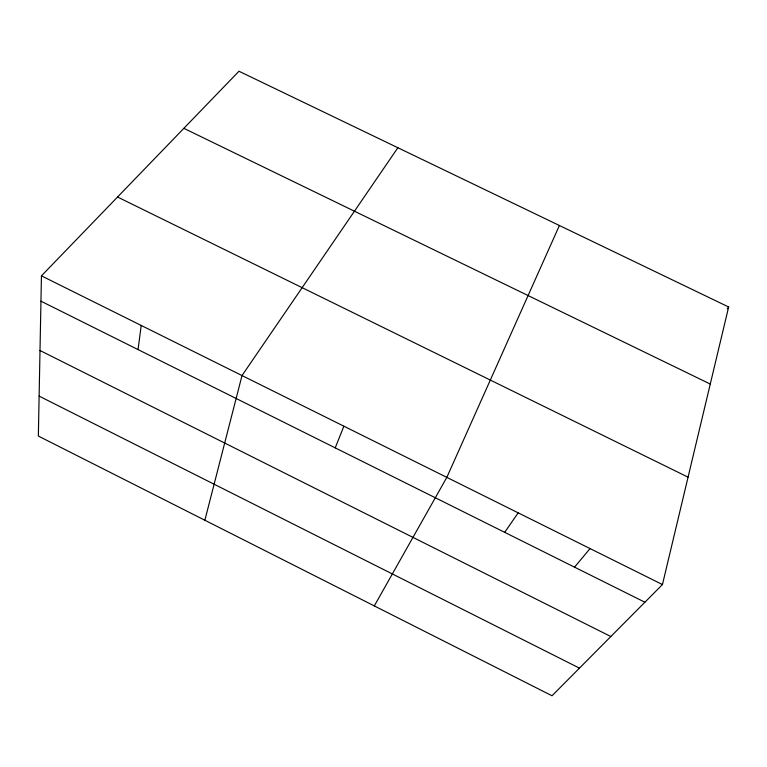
<?xml version="1.0" encoding="UTF-8"?>
<svg xmlns="http://www.w3.org/2000/svg" width="767" height="767" viewBox="0 0 767 767"><rect width="100%" height="100%" fill="white"/><g stroke="black" fill="none" stroke-linecap="round" stroke-linejoin="round"><path stroke-width="1.15" d="M41.447 275.852L38.35 436.059L552.019 695.765L662.448 584.559L728.65 306.982L238.978 71.235L41.447 275.852L662.448 584.559M138.05 349.589L141.205 325.448M204.866 520.247L242.017 375.552L397.872 147.734M335.217 447.87L343.884 426.193M559.402 225.498L446.825 477.371L374.306 605.911M504.686 532.336L518.176 512.845M727.202 308.88L728.65 306.982M574.541 567.158L590.044 548.568M183.859 128.338L710.271 384.056M117.552 197.023L688.057 477.16M40.958 301.191L644.903 602.229M40.009 350.5L610.839 636.524M39.127 396.108L579.449 668.143"/></g></svg>
